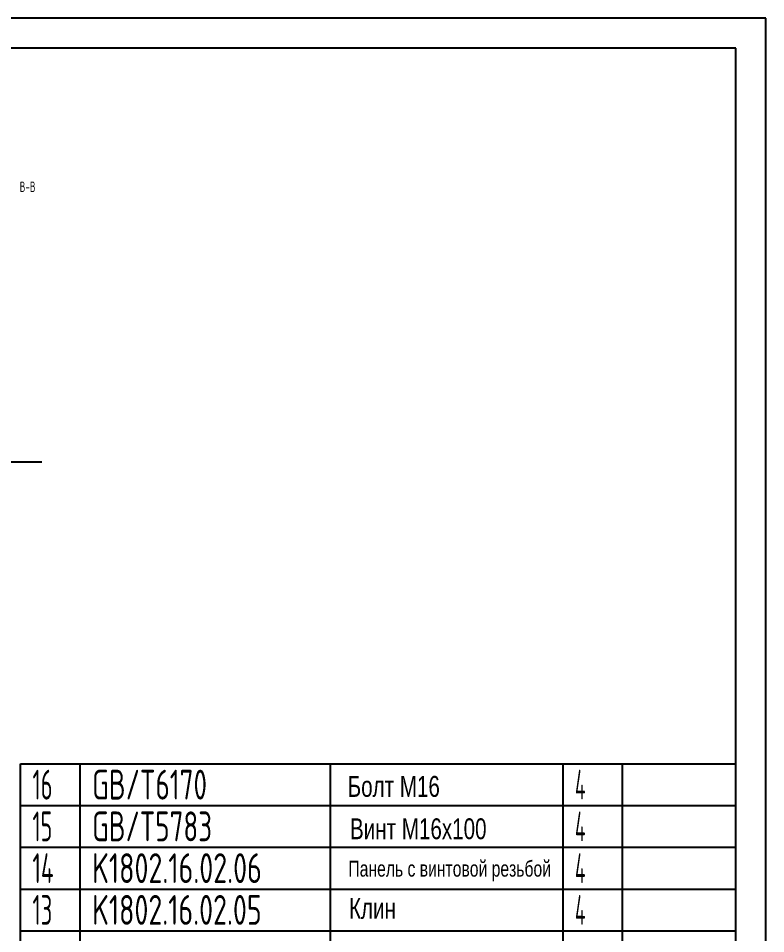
# Model space of a CAD drawing. Header units: millimetres. Extents: x 0 to 12600, y -349 to 8910.
# Drawn here: x 8839 to 12600, y 4305 to 8910 of the extents above; entities that cross this region are included whole.
import ezdxf
from ezdxf.enums import TextEntityAlignment as Align

# ---------------------------------------------------------------- set-up
doc = ezdxf.new("R2010")
doc.units = ezdxf.units.MM
doc.header["$LTSCALE"] = 300
doc.linetypes.add('K', pattern=[2.5, 1.25, -0.25, 0.25, -0.25, 0.25, -0.25])
for name, color, linetype in [('01', 7, 'Continuous'), ('02', 1, 'Continuous'), ('07', 6, 'K'), ('11', 3, 'Continuous')]:
    doc.layers.add(name, color=color, linetype=linetype)
doc.styles.get("Standard").update_dxf_attribs({"font": 'isocp', "width": 0.707, "bigfont": 'intecad.shx'})

# ---------------------------------------------------------------- blocks, each defined once
blk = doc.blocks.new('fer')
at = {"layer": '07', "color": 6, "linetype": 'K', "ltscale": 1.5}
blk.add_line((15099.6, 6808.9), (16003, 6808.9), dxfattribs=at)
blk = doc.blocks.new('*U50')
at = {"layer": '01'}
for points in [[(415, 292), (25, 292)], [(415, 5), (415, 292)]]:
    blk.add_lwpolyline(points, dxfattribs=at)
at = {"layer": '02'}
for points in [[(420, 297), (0, 297)], [(420, 0), (420, 297)]]:
    blk.add_lwpolyline(points, dxfattribs=at)
blk = doc.blocks.new('*U64')
at = {"layer": '01'}
for p, q in [((0, -210), (0, 0)), ((3600, -210), (3600, 0))]:
    blk.add_line(p, q, dxfattribs=at)
at = {"layer": '02'}
for p, q in [((0, 0), (300, 0)), ((300, -210), (300, 0)), ((300, 0), (1560, 0)), ((1560, -210), (1560, 0)), ((1560, 0), (2730, 0)), ((2730, -210), (2730, 0)), ((2730, 0), (3030, 0)), ((3030, -210), (3030, 0)), ((3030, 0), (3600, 0))]:
    blk.add_line(p, q, dxfattribs=at)
blk = doc.blocks.new('*U65')
at = {"layer": '01'}
for p, q in [((0, -210), (0, 0)), ((3600, -210), (3600, 0))]:
    blk.add_line(p, q, dxfattribs=at)
at = {"layer": '02'}
for p, q in [((0, 0), (300, 0)), ((300, -210), (300, 0)), ((300, 0), (1560, 0)), ((1560, -210), (1560, 0)), ((1560, 0), (2730, 0)), ((2730, -210), (2730, 0)), ((2730, 0), (3030, 0)), ((3030, -210), (3030, 0)), ((3030, 0), (3600, 0))]:
    blk.add_line(p, q, dxfattribs=at)
blk = doc.blocks.new('*U66')
at = {"layer": '01'}
for p, q in [((0, -210), (0, 0)), ((3600, -210), (3600, 0))]:
    blk.add_line(p, q, dxfattribs=at)
at = {"layer": '02'}
for p, q in [((0, 0), (300, 0)), ((300, -210), (300, 0)), ((300, 0), (1560, 0)), ((1560, -210), (1560, 0)), ((1560, 0), (2730, 0)), ((2730, -210), (2730, 0)), ((2730, 0), (3030, 0)), ((3030, -210), (3030, 0)), ((3030, 0), (3600, 0))]:
    blk.add_line(p, q, dxfattribs=at)
blk = doc.blocks.new('*U67')
at = {"layer": '01'}
for p, q in [((0, -210), (0, 0)), ((3600, -210), (3600, 0))]:
    blk.add_line(p, q, dxfattribs=at)
at = {"layer": '02'}
for p, q in [((0, 0), (300, 0)), ((300, -210), (300, 0)), ((300, 0), (1560, 0)), ((1560, -210), (1560, 0)), ((1560, 0), (2730, 0)), ((2730, -210), (2730, 0)), ((2730, 0), (3030, 0)), ((3030, -210), (3030, 0)), ((3030, 0), (3600, 0))]:
    blk.add_line(p, q, dxfattribs=at)
blk = doc.blocks.new('*U68')
at = {"layer": '01'}
for p, q in [((0, -210), (0, 0)), ((0, 0), (300, 0)), ((300, 0), (1560, 0)), ((1560, 0), (2730, 0)), ((2730, 0), (3030, 0)), ((3030, 0), (3600, 0)), ((3600, -210), (3600, 0))]:
    blk.add_line(p, q, dxfattribs=at)
at = {"layer": '02'}
for p, q in [((300, -210), (300, 0)), ((1560, -210), (1560, 0)), ((2730, -210), (2730, 0)), ((3030, -210), (3030, 0))]:
    blk.add_line(p, q, dxfattribs=at)

msp = doc.modelspace()

# ---------------------------------------------------------------- block references
at = {"layer": '01', "xscale": 30, "yscale": 30, "zscale": 30}
msp.add_blockref('*U50', (0, 0), dxfattribs=at)
at = {"layer": '01'}
for name, p in [('*U68', (8850, 5160)), ('*U67', (8850, 4950)), ('*U66', (8850, 4740)), ('*U65', (8850, 4530)), ('*U64', (8850, 4320))]:
    msp.add_blockref(name, p, dxfattribs=at)
at = {"layer": '07', "xscale": -1}
msp.add_blockref('fer', (24056.73, -131.32), dxfattribs=at)

# ---------------------------------------------------------------- texts
at = {"layer": '01', "insert": (8845.88, 8088.75), "char_height": 52.5, "width": 555.035, "attachment_point": 1}
msp.add_mtext('B-B', dxfattribs=at)
at = {"layer": '01', "attachment_point": 1}
for s, insert, char_height in [('{\\fArial|b0|i0|c204|p34;\\C3;Болт М16}', (10495.97, 5098.7), 105), ('{\\fArial|b0|i0|c204|p34;\\C3;Винт М16х100}', (10507.83, 4885.49), 105), ('{\\fArial|b0|i0|c204|p34;\\C3;Панель с винтовой резьбой}', (10499.93, 4672.27), 80), ('{\\fArial|b0|i0|c204|p34;\\C3;Клин}', (10503.01, 4485.11), 105)]:
    msp.add_mtext(s, dxfattribs=dict(at, insert=insert, char_height=char_height))
at = {"layer": '11'}
for s, width, p, p2 in [('16', 0.610556, (8910, 4980), (9010.71, 4980)), ('GB/T6170', 0.694489, (9210, 4980), (9788.24, 4980)), ('4', 0.543846, (11640, 4980), (11693.02, 4980)), ('15', 0.609833, (8910, 4770), (9009.84, 4770)), ('GB/T5783', 0.695009, (9210, 4770), (9813.76, 4770)), ('4', 0.543846, (11640, 4770), (11693.02, 4770)), ('14', 0.614783, (8910, 4560), (9016.05, 4560)), ('K1802.16.02.06', 0.694074, (9210, 4560), (10064.19, 4560)), ('4', 0.543846, (11640, 4560), (11693.02, 4560)), ('13', 0.609833, (8910, 4350), (9009.84, 4350)), ('K1802.16.02.05', 0.694061, (9210, 4350), (10063.32, 4350)), ('4', 0.543846, (11640, 4350), (11693.02, 4350))]:
    msp.add_text(s, height=150, dxfattribs=dict(at, width=width)).set_placement(p, p2, align=Align.FIT)

doc.saveas('drawing.dxf')
